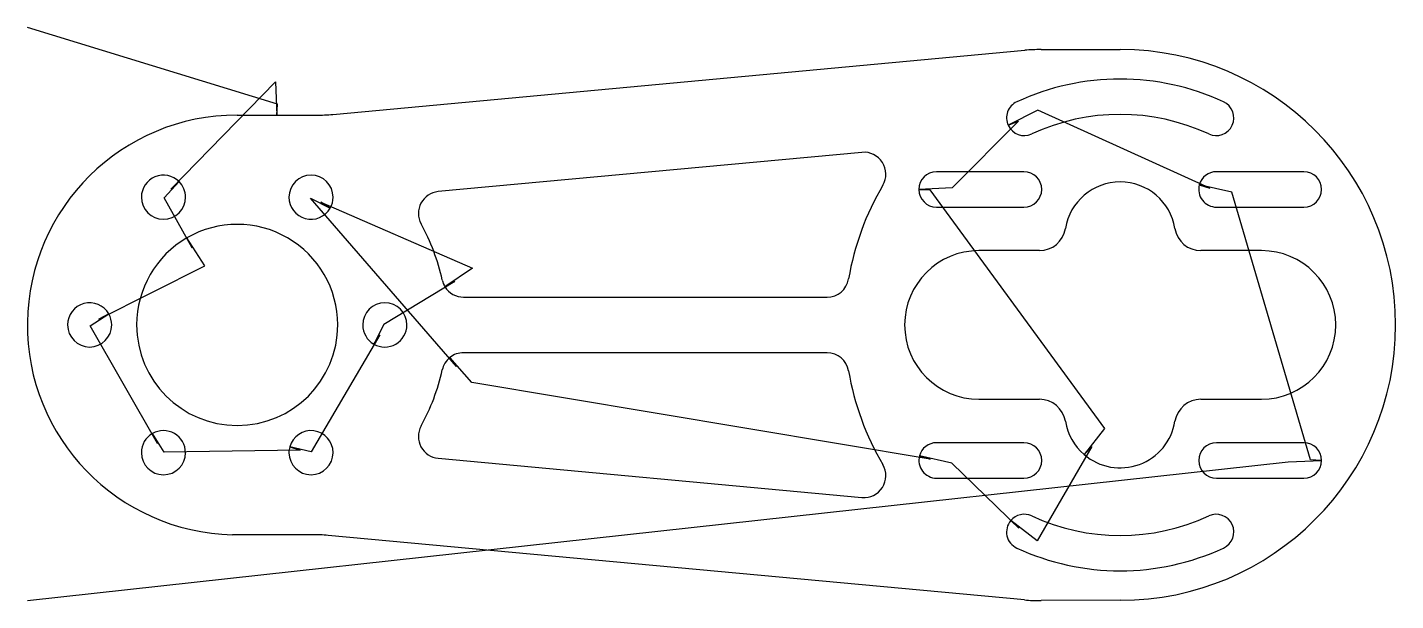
# Model space of a CAD drawing. Header units: inches. Extents: x 0.74 to 6.9, y 0.49 to 3.07.
import ezdxf

# ---------------------------------------------------------------- set-up
doc = ezdxf.new("R2010")
doc.units = ezdxf.units.IN
doc.layers.get('0').update_dxf_attribs({"linetype": 'CONTINUOUS'})
doc.layers.add('3', color=7, linetype='CONTINUOUS')
doc.layers.add('9', color=7, linetype='CONTINUOUS')

msp = doc.modelspace()

# ---------------------------------------------------------------- linework, layer by layer
at = {"color": 0, "linetype": 'CONTINUOUS'}
for p, q in [((1.8689, 2.7274), (0.7435, 3.0727)), ((1.3893, 2.3444), (1.8602, 2.8273)), ((5.2055, 2.6505), (4.9069, 2.3493)), ((6.0672, 2.3484), (5.2925, 2.7004)), ((1.4848, 2.0803), (1.359, 2.3049)), ((2.6751, 1.5455), (2.0182, 2.3041)), ((2.0642, 2.2851), (2.7475, 1.9886)), ((4.8069, 2.3406), (5.5936, 1.2668)), ((6.52, 1.1245), (6.166, 2.331)), ((1.0655, 1.7592), (1.5423, 1.9981)), ((2.6671, 1.9286), (2.3487, 1.7346)), ((1.3293, 1.1989), (1.026, 1.7288)), ((2.3296, 1.6886), (2.0213, 1.1614)), ((4.8074, 1.1279), (2.7445, 1.4732)), ((5.5355, 1.1851), (5.2897, 0.7602)), ((0.7435, 0.4909), (6.4201, 1.1158)), ((1.9719, 1.1679), (1.3596, 1.1594)), ((5.2074, 0.8175), (4.9062, 1.1105))]:
    msp.add_line(p, q, dxfattribs=at)
at = {"layer": '3', "color": 3, "linetype": 'CONTINUOUS'}
for p, q in [((2.118, 2.6808), (5.2344, 2.9694)), ((5.307, 2.9727), (5.6635, 2.9727)), ((1.6881, 2.6774), (1.8668, 2.6774)), ((1.8668, 2.6774), (2.0454, 2.6774)), ((4.5009, 2.5097), (2.5934, 2.333)), ((5.2304, 2.4225), (4.8367, 2.4225)), ((6.4903, 2.4225), (6.0966, 2.4225)), ((4.8367, 2.2631), (5.2304, 2.2631)), ((6.0966, 2.2631), (6.4903, 2.2631)), ((5.3001, 2.0672), (5.0277, 2.0672)), ((6.2993, 2.0672), (6.0268, 2.0672)), ((2.7072, 1.8576), (4.3437, 1.8576)), ((4.3437, 1.6076), (2.7072, 1.6076)), ((5.0277, 1.3979), (5.3001, 1.3979)), ((6.0268, 1.3979), (6.2993, 1.3979)), ((5.2304, 1.202), (4.8367, 1.202)), ((6.4903, 1.202), (6.0966, 1.202)), ((2.5934, 1.1321), (4.5009, 0.9554)), ((4.8367, 1.0426), (5.2304, 1.0426)), ((6.0966, 1.0426), (6.4903, 1.0426)), ((2.0246, 0.7879), (1.6673, 0.7879)), ((5.232, 0.4943), (2.0972, 0.7845)), ((5.6635, 0.4924), (5.3078, 0.4909))]:
    msp.add_line(p, q, dxfattribs=at)
for centre, radius, start, end in [((5.307, 2.1853), 0.7874, 90, 95.29034), ((5.6635, 1.7326), 1.2402, 270, 90), ((5.6635, 1.7326), 1.1073, 65.14873, 114.85127), ((5.2316, 2.665), 0.0797, 114.85127, 204.85127), ((6.0954, 2.665), 0.0797, 245.14873, 65.14873), ((1.6881, 1.7326), 0.9449, 90, 268.738), ((2.0454, 3.4648), 0.7874, 270, 275.29034), ((5.6635, 1.7326), 0.9479, 65.14873, 114.85127), ((5.2316, 2.665), 0.0797, 204.85127, 294.85127), ((4.51, 2.4117), 0.0984, 329.51347, 95.29034), ((1.3559, 2.3079), 0.0994, 45, 180), ((2.0203, 2.3079), 0.0994, 360, 180), ((4.8367, 2.3428), 0.0797, 90, 180), ((5.2304, 2.3428), 0.0797, 270, 90), ((6.0966, 2.3428), 0.0797, 90, 165), ((6.4903, 2.3428), 0.0797, 270, 90), ((1.3559, 2.3079), 0.0994, 360, 45), ((5.6635, 1.7326), 1.2402, 149.51347, 170.39169), ((4.8367, 2.3428), 0.0797, 180, 270), ((5.6635, 2.1263), 0.25, 9.23173, 170.76827), ((6.0966, 2.3428), 0.0797, 165, 270), ((1.3559, 2.3079), 0.0994, 180, 360), ((2.0203, 2.3079), 0.0994, 180, 330), ((2.0203, 2.3079), 0.0994, 330, 0), ((2.6024, 2.235), 0.0984, 95.29034, 208.7913), ((1.6881, 1.7326), 0.4528, 360, 120), ((1.6881, 1.7326), 0.9449, 12.36572, 28.7913), ((5.3001, 2.1853), 0.1181, 270, 350.76827), ((6.0268, 2.1853), 0.1181, 189.23173, 270), ((1.6881, 1.7326), 0.4528, 120, 180), ((5.0277, 1.7326), 0.3346, 90, 270), ((6.2993, 1.7326), 0.3346, 270, 90), ((2.7072, 1.956), 0.0984, 192.36572, 211.77429), ((4.3437, 1.956), 0.0984, 270, 350.39169), ((2.7072, 1.956), 0.0984, 211.77429, 270), ((1.0237, 1.7326), 0.0994, 30, 180), ((2.3525, 1.7326), 0.0994, 360, 180), ((1.0237, 1.7326), 0.0994, 180, 360), ((1.0237, 1.7326), 0.0994, 360, 30), ((1.6881, 1.7326), 0.4528, 180, 360), ((2.3525, 1.7326), 0.0994, 180, 240), ((2.3525, 1.7326), 0.0994, 240, 0), ((2.7072, 1.5091), 0.0984, 90, 128.81714), ((4.3437, 1.5091), 0.0984, 9.60831, 90), ((2.7072, 1.5091), 0.0984, 128.81714, 167.63428), ((1.6881, 1.7326), 0.9449, 331.2087, 347.63428), ((5.6635, 1.7326), 1.2402, 189.60831, 210.48653), ((5.3001, 1.2798), 0.1181, 9.23173, 90), ((6.0268, 1.2798), 0.1181, 90, 170.76827), ((5.6635, 1.3389), 0.25, 189.23173, 229.61586), ((5.6635, 1.3389), 0.25, 229.61586, 350.76827), ((1.3559, 1.1572), 0.0994, 120, 180), ((1.3559, 1.1572), 0.0994, 360, 120), ((2.0203, 1.1572), 0.0994, 360, 165), ((2.6024, 1.2301), 0.0984, 151.2087, 264.70966), ((2.0203, 1.1572), 0.0994, 165, 180), ((4.8367, 1.1223), 0.0797, 90, 165), ((5.2304, 1.1223), 0.0797, 270, 90), ((6.0966, 1.1223), 0.0797, 90, 270), ((6.4903, 1.1223), 0.0797, 360, 90), ((1.3559, 1.1572), 0.0994, 180, 360), ((2.0203, 1.1572), 0.0994, 180, 360), ((4.8367, 1.1223), 0.0797, 165, 270), ((6.4903, 1.1223), 0.0797, 270, 0), ((4.51, 1.0534), 0.0984, 264.70966, 30.48653), ((5.2316, 0.8001), 0.0797, 65.14873, 140.14873), ((5.6635, 1.7326), 0.9479, 245.14873, 294.85127), ((6.0954, 0.8001), 0.0797, 294.85127, 114.85127), ((5.2316, 0.8001), 0.0797, 140.14873, 245.14873), ((2.0246, 0.0005), 0.7874, 84.70966, 90), ((5.6635, 1.7326), 1.1073, 245.14873, 294.85127), ((5.3046, 1.2783), 0.7874, 264.70966, 270.23596)]:
    msp.add_arc(centre, radius, start, end, dxfattribs=at)
at = {"layer": '9', "color": 9, "linetype": 'CONTINUOUS'}
for p, q in [((1.8602, 2.8273), (1.8668, 2.6774)), ((1.8668, 2.6774), (1.8689, 2.7274)), ((5.2925, 2.7004), (5.1593, 2.6315)), ((5.1593, 2.6315), (5.2055, 2.6505)), ((1.359, 2.3049), (1.4262, 2.3782)), ((1.4262, 2.3782), (1.3893, 2.3444)), ((4.9069, 2.3493), (4.757, 2.3428)), ((4.757, 2.3428), (4.8069, 2.3406)), ((6.166, 2.331), (6.0196, 2.3634)), ((6.0196, 2.3634), (6.0672, 2.3484)), ((2.0182, 2.3041), (2.1064, 2.2582)), ((2.1064, 2.2582), (2.0642, 2.2851)), ((1.5423, 1.9981), (1.4617, 2.1247)), ((1.4617, 2.1247), (1.4848, 2.0803)), ((2.7475, 1.9886), (2.6235, 1.9042)), ((2.6235, 1.9042), (2.6671, 1.9286)), ((1.026, 1.7288), (1.1098, 1.7823)), ((1.1098, 1.7823), (1.0655, 1.7592)), ((2.3487, 1.7346), (2.3028, 1.6465)), ((2.3028, 1.6465), (2.3296, 1.6886)), ((2.7445, 1.4732), (2.6455, 1.5858)), ((2.6455, 1.5858), (2.6751, 1.5455)), ((1.3596, 1.1594), (1.3062, 1.2433)), ((1.3062, 1.2433), (1.3293, 1.1989)), ((5.5936, 1.2668), (5.5015, 1.1484)), ((2.0213, 1.1614), (1.9243, 1.1829)), ((1.9243, 1.1829), (1.9719, 1.1679)), ((5.5015, 1.1484), (5.5355, 1.1851)), ((4.9062, 1.1105), (4.7597, 1.143)), ((4.7597, 1.143), (4.8074, 1.1279)), ((6.4201, 1.1158), (6.57, 1.1223)), ((6.57, 1.1223), (6.52, 1.1245)), ((5.2897, 0.7602), (5.1704, 0.8512)), ((5.1704, 0.8512), (5.2074, 0.8175))]:
    msp.add_line(p, q, dxfattribs=at)

doc.saveas('drawing.dxf')
